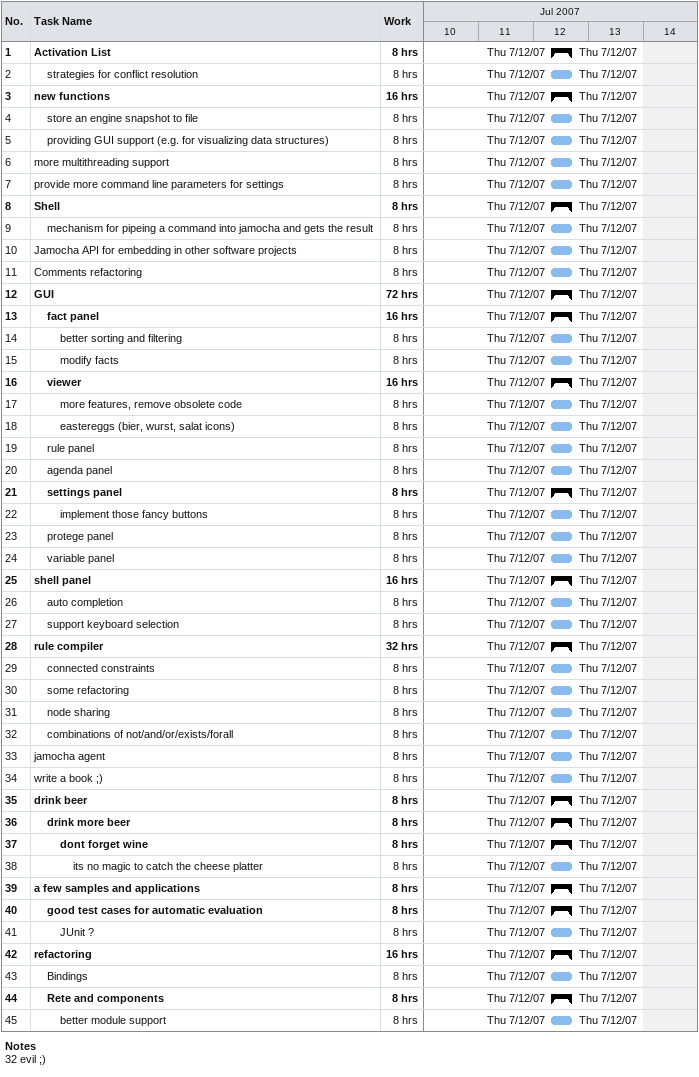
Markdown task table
| ID | Level | Task | Start | Finish | Work (h) |
|---|---|---|---|---|---|
| 1 | 1 | **Activation List** | 2007-07-12 | 2007-07-12 | 8 |
| 2 | 2 | strategies for conflict resolution | 2007-07-12 | 2007-07-12 | 8 |
| 3 | 1 | **new functions** | 2007-07-12 | 2007-07-12 | 16 |
| 4 | 2 | store an engine snapshot to file | 2007-07-12 | 2007-07-12 | 8 |
| 5 | 2 | providing GUI support (e.g. for visualizing data structures) | 2007-07-12 | 2007-07-12 | 8 |
| 6 | 1 | more multithreading support | 2007-07-12 | 2007-07-12 | 8 |
| 7 | 1 | provide more command line parameters for settings | 2007-07-12 | 2007-07-12 | 8 |
| 8 | 1 | **Shell** | 2007-07-12 | 2007-07-12 | 8 |
| 9 | 2 | mechanism for pipeing a command into jamocha and gets the result | 2007-07-12 | 2007-07-12 | 8 |
| 10 | 1 | Jamocha API for embedding in other software projects | 2007-07-12 | 2007-07-12 | 8 |
| 11 | 1 | Comments refactoring | 2007-07-12 | 2007-07-12 | 8 |
| 12 | 1 | **GUI** | 2007-07-12 | 2007-07-12 | 72 |
| 13 | 2 | **fact panel** | 2007-07-12 | 2007-07-12 | 16 |
| 14 | 3 | better sorting and filtering | 2007-07-12 | 2007-07-12 | 8 |
| 15 | 3 | modify facts | 2007-07-12 | 2007-07-12 | 8 |
| 16 | 2 | **viewer** | 2007-07-12 | 2007-07-12 | 16 |
| 17 | 3 | more features, remove obsolete code | 2007-07-12 | 2007-07-12 | 8 |
| 18 | 3 | eastereggs (bier, wurst, salat icons) | 2007-07-12 | 2007-07-12 | 8 |
| 19 | 2 | rule panel | 2007-07-12 | 2007-07-12 | 8 |
| 20 | 2 | agenda panel | 2007-07-12 | 2007-07-12 | 8 |
| 21 | 2 | **settings panel** | 2007-07-12 | 2007-07-12 | 8 |
| 22 | 3 | implement those fancy buttons | 2007-07-12 | 2007-07-12 | 8 |
| 23 | 2 | protege panel | 2007-07-12 | 2007-07-12 | 8 |
| 24 | 2 | variable panel | 2007-07-12 | 2007-07-12 | 8 |
| 25 | 1 | **shell panel** | 2007-07-12 | 2007-07-12 | 16 |
| 26 | 2 | auto completion | 2007-07-12 | 2007-07-12 | 8 |
| 27 | 2 | support keyboard selection | 2007-07-12 | 2007-07-12 | 8 |
| 28 | 1 | **rule compiler** | 2007-07-12 | 2007-07-12 | 32 |
| 29 | 2 | connected constraints | 2007-07-12 | 2007-07-12 | 8 |
| 30 | 2 | some refactoring | 2007-07-12 | 2007-07-12 | 8 |
| 31 | 2 | node sharing | 2007-07-12 | 2007-07-12 | 8 |
| 32 | 2 | combinations of not/and/or/exists/forall | 2007-07-12 | 2007-07-12 | 8 |
| 33 | 1 | jamocha agent | 2007-07-12 | 2007-07-12 | 8 |
| 34 | 1 | write a book ;) | 2007-07-12 | 2007-07-12 | 8 |
| 35 | 1 | **drink beer** | 2007-07-12 | 2007-07-12 | 8 |
| 36 | 2 | **drink more beer** | 2007-07-12 | 2007-07-12 | 8 |
| 37 | 3 | **dont forget wine** | 2007-07-12 | 2007-07-12 | 8 |
| 38 | 4 | its no magic to catch the cheese platter | 2007-07-12 | 2007-07-12 | 8 |
| 39 | 1 | **a few samples and applications** | 2007-07-12 | 2007-07-12 | 8 |
| 40 | 2 | **good test cases for automatic evaluation** | 2007-07-12 | 2007-07-12 | 8 |
| 41 | 3 | JUnit ? | 2007-07-12 | 2007-07-12 | 8 |
| 42 | 1 | **refactoring** | 2007-07-12 | 2007-07-12 | 16 |
| 43 | 2 | Bindings | 2007-07-12 | 2007-07-12 | 8 |
| 44 | 2 | **Rete and components** | 2007-07-12 | 2007-07-12 | 8 |
| 45 | 3 | better module support | 2007-07-12 | 2007-07-12 | 8 |

Notes
- 32: evil ;)
